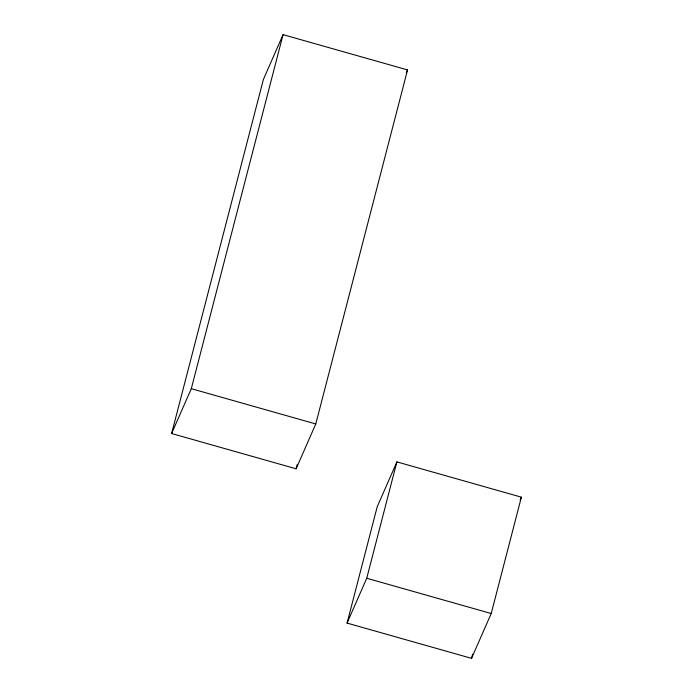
<?xml version="1.0" encoding="UTF-8"?>
<svg xmlns="http://www.w3.org/2000/svg" width="693" height="693" viewBox="0 0 693 693"><rect width="100%" height="100%" fill="white"/><g stroke="black" fill="none" stroke-linecap="round" stroke-linejoin="round"><path stroke-width="1.04" d="M171.621 433.523L263.383 79.478L283.065 34.65L407.545 69.924L315.783 423.96L296.102 468.797L171.621 433.523L191.303 388.686L283.065 34.65M296.102 468.797L297.184 464.605M347.063 623.076L377.217 506.73L396.898 461.893L521.379 497.167L491.216 613.522L471.543 658.35L347.063 623.076L366.744 578.248L396.898 461.893M471.543 658.35L472.617 654.192M406.263 72.852L407.545 69.924M520.088 500.095L521.379 497.167M191.303 388.686L315.783 423.96M366.744 578.248L491.216 613.522"/></g></svg>
